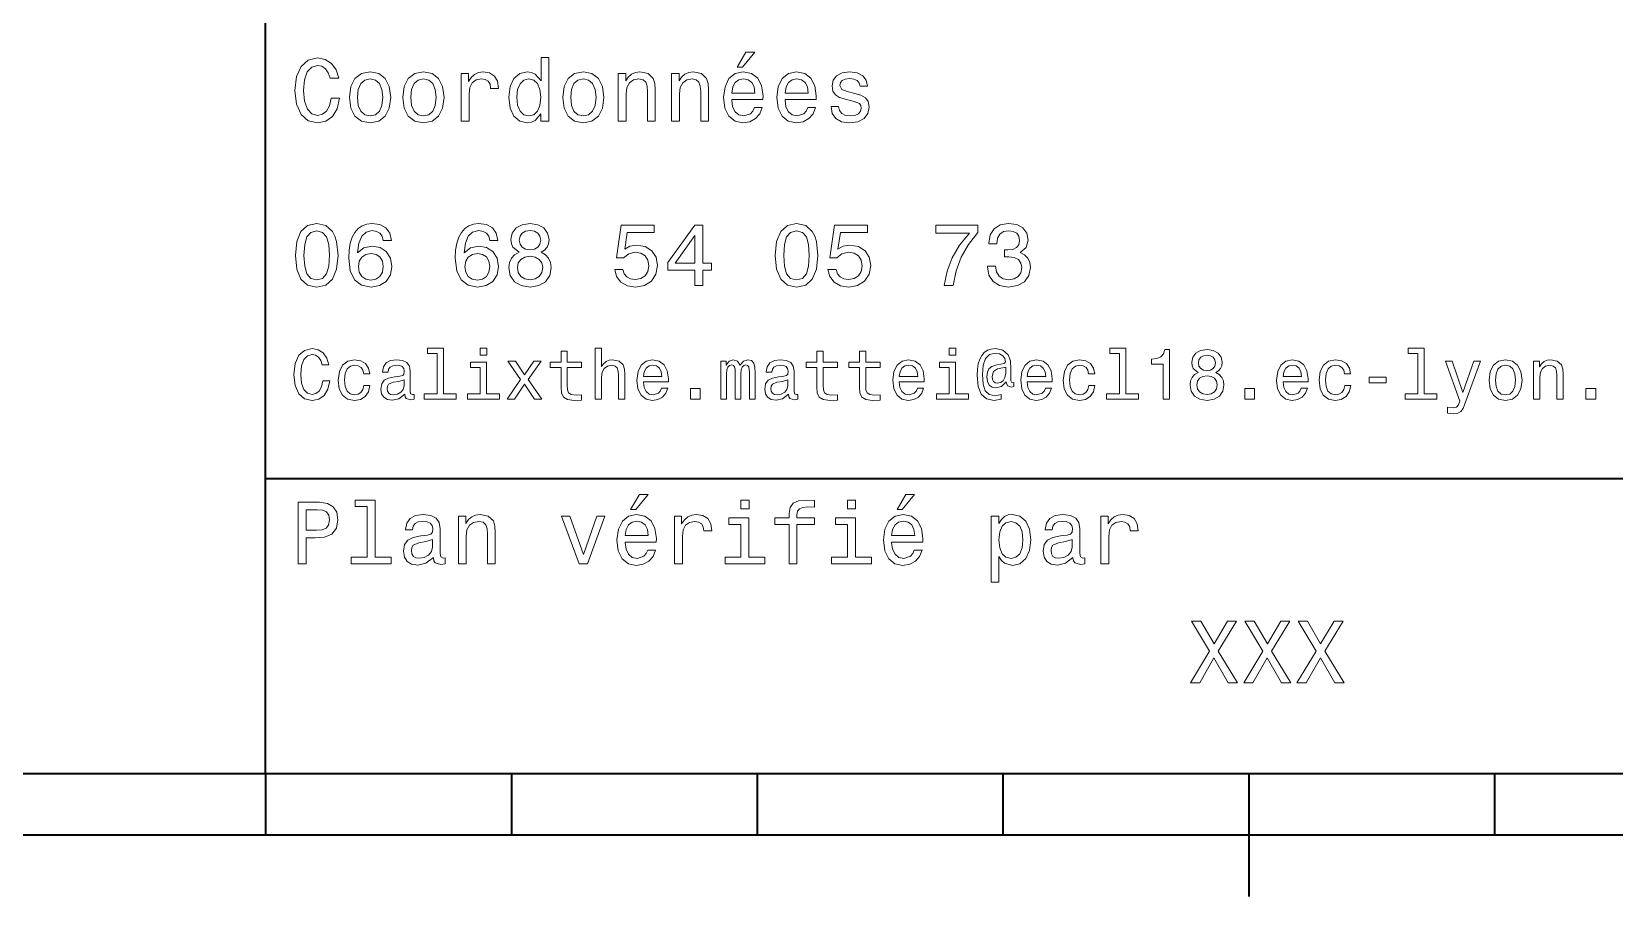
# Model space of a CAD drawing. Extents: x 0 to 420, y 0 to 297.
# Drawn here: x 210.5 to 274.9, y 5 to 40.2 of the extents above; entities that cross this region are included whole.
import ezdxf

# ---------------------------------------------------------------- set-up
doc = ezdxf.new("R2010")
doc.units = 0

msp = doc.modelspace()

# ---------------------------------------------------------------- linework, layer by layer
at = {"color": 7, "lineweight": 35}
for p, q in [((220, 10), (220, 70)), ((220, 22), (285, 22)), ((10, 10), (410, 10)), ((220, 10), (410, 10)), ((110, 7.5), (310, 7.5))]:
    msp.add_line(p, q, dxfattribs=at)
at = {"color": 7, "lineweight": 35, "ltscale": 0.0625}
for p, q in [((220, 10), (220, 7.5)), ((230, 10), (230, 7.5)), ((240, 10), (240, 7.5)), ((250, 10), (250, 7.5)), ((270, 10), (270, 7.5))]:
    msp.add_line(p, q, dxfattribs=at)
at = {"color": 7, "lineweight": 35, "ltscale": 0.125}
msp.add_line((260, 10), (260, 5), dxfattribs=at)
at = {"color": 7, "lineweight": 13}
for points in [[(239.184433, 38.728386), (239.396973, 38.728386), (239.89769, 39.340778), (239.544662, 39.340778)], [(222.667862, 37.460373), (222.595825, 37.15778), (222.476944, 36.941643), (222.311234, 36.808357), (222.116714, 36.765129), (221.882568, 36.829971), (221.698853, 37.024494), (221.57637, 37.341499), (221.536743, 37.780979), (221.57637, 38.216858), (221.695251, 38.537464), (221.878967, 38.731987), (222.116714, 38.80043), (222.289627, 38.764408), (222.437317, 38.663544), (222.552597, 38.501442), (222.631851, 38.278099), (222.97406, 38.278099), (222.865997, 38.620316), (222.67868, 38.879681), (222.422913, 39.041786), (222.116714, 39.099422), (221.734863, 39.009365), (221.443085, 38.757202), (221.255768, 38.342937), (221.190918, 37.780979), (221.255768, 37.219021), (221.443085, 36.804756), (221.734863, 36.548992), (222.116714, 36.462536), (222.451736, 36.530979), (222.721909, 36.721901), (222.912827, 37.035301), (223.013687, 37.460373)], [(231.201721, 36.829971), (231.201721, 36.530979), (231.518738, 36.530979), (231.518738, 39.117435), (231.205338, 39.117435), (231.205338, 38.170029), (230.963974, 38.443802), (230.816284, 38.508644), (230.646973, 38.533859), (230.340775, 38.461815), (230.103027, 38.260086), (229.94812, 37.935879), (229.894089, 37.5), (229.94812, 37.064121), (230.103027, 36.736309), (230.340775, 36.530979), (230.646973, 36.462536), (230.816284, 36.487751), (230.967575, 36.552593)], [(223.413544, 37.496399), (223.471176, 37.056915), (223.636887, 36.732708), (223.899857, 36.530979), (224.252884, 36.462536), (224.60231, 36.530979), (224.86528, 36.729107), (225.030975, 37.053314), (225.092224, 37.496399), (225.030975, 37.935879), (224.86528, 38.263687), (224.60231, 38.461815), (224.252884, 38.533859), (223.899857, 38.461815), (223.636887, 38.260086), (223.471176, 37.935879)], [(223.737747, 37.5), (223.770172, 37.824207), (223.871033, 38.058357), (224.033142, 38.20245), (224.252884, 38.25288), (224.469025, 38.20245), (224.631119, 38.061958), (224.731995, 37.824207), (224.768005, 37.5), (224.731995, 37.172188), (224.631119, 36.934437), (224.469025, 36.790344), (224.252884, 36.743515), (224.033142, 36.790344), (223.871033, 36.934437), (223.770172, 37.172188)], [(225.582138, 37.496399), (225.639771, 37.056915), (225.805481, 36.732708), (226.068451, 36.530979), (226.421463, 36.462536), (226.770889, 36.530979), (227.033859, 36.729107), (227.19957, 37.053314), (227.260803, 37.496399), (227.19957, 37.935879), (227.033859, 38.263687), (226.770889, 38.461815), (226.421463, 38.533859), (226.068451, 38.461815), (225.805481, 38.260086), (225.639771, 37.935879)], [(225.906342, 37.5), (225.938766, 37.824207), (226.039627, 38.058357), (226.201736, 38.20245), (226.421463, 38.25288), (226.637604, 38.20245), (226.799713, 38.061958), (226.900574, 37.824207), (226.9366, 37.5), (226.900574, 37.172188), (226.799713, 36.934437), (226.637604, 36.790344), (226.421463, 36.743515), (226.201736, 36.790344), (226.039627, 36.934437), (225.938766, 37.172188)], [(227.963257, 36.530979), (228.280258, 36.530979), (228.280258, 37.636887), (228.312683, 37.903458), (228.409943, 38.094379), (228.568451, 38.209652), (228.780975, 38.249279), (228.939484, 38.224064), (229.05835, 38.152016), (229.130402, 38.029537), (229.155624, 37.863831), (229.476227, 37.863831), (229.432999, 38.155621), (229.314117, 38.364552), (229.115997, 38.490635), (228.845825, 38.533859), (228.662109, 38.505043), (228.503601, 38.432995), (228.363113, 38.310516), (228.251434, 38.144814), (228.251434, 38.465416), (227.963257, 38.465416)], [(230.701004, 38.249279), (230.909943, 38.198845), (231.068451, 38.058357), (231.162109, 37.824207), (231.19812, 37.5), (231.162109, 37.172188), (231.068451, 36.938038), (230.909943, 36.793949), (230.701004, 36.747116), (230.502884, 36.793949), (230.351593, 36.938038), (230.250717, 37.175793), (230.218292, 37.5), (230.250717, 37.820606), (230.351593, 38.054756), (230.502884, 38.198845)], [(232.087891, 37.496399), (232.145538, 37.056915), (232.311234, 36.732708), (232.574203, 36.530979), (232.927231, 36.462536), (233.276657, 36.530979), (233.539627, 36.729107), (233.705338, 37.053314), (233.766571, 37.496399), (233.705338, 37.935879), (233.539627, 38.263687), (233.276657, 38.461815), (232.927231, 38.533859), (232.574203, 38.461815), (232.311234, 38.260086), (232.145538, 37.935879)], [(232.412109, 37.5), (232.444519, 37.824207), (232.545395, 38.058357), (232.707489, 38.20245), (232.927231, 38.25288), (233.143372, 38.20245), (233.305481, 38.061958), (233.406342, 37.824207), (233.442368, 37.5), (233.406342, 37.172188), (233.305481, 36.934437), (233.143372, 36.790344), (232.927231, 36.743515), (232.707489, 36.790344), (232.545395, 36.934437), (232.444519, 37.172188)], [(234.350143, 36.530979), (234.667145, 36.530979), (234.667145, 37.647694), (234.69957, 37.903458), (234.804031, 38.090778), (234.966141, 38.206051), (235.182281, 38.249279), (235.355194, 38.213257), (235.463257, 38.115993), (235.517288, 37.953888), (235.535309, 37.737751), (235.535309, 36.530979), (235.85231, 36.530979), (235.85231, 37.802593), (235.837891, 38.058357), (235.773056, 38.270893), (235.560516, 38.465416), (235.229111, 38.533859), (235.045395, 38.508644), (234.890488, 38.440201), (234.757202, 38.324928), (234.65274, 38.170029), (234.65274, 38.465416), (234.350143, 38.465416)], [(236.518738, 36.530979), (236.835739, 36.530979), (236.835739, 37.647694), (236.868149, 37.903458), (236.972626, 38.090778), (237.13472, 38.206051), (237.350861, 38.249279), (237.523773, 38.213257), (237.631836, 38.115993), (237.685883, 37.953888), (237.703888, 37.737751), (237.703888, 36.530979), (238.020889, 36.530979), (238.020889, 37.802593), (238.006485, 38.058357), (237.94165, 38.270893), (237.729111, 38.465416), (237.39769, 38.533859), (237.213974, 38.508644), (237.059082, 38.440201), (236.925797, 38.324928), (236.82132, 38.170029), (236.82132, 38.465416), (236.518738, 38.465416)], [(238.964691, 37.406338), (240.232712, 37.406338), (240.236313, 37.554035), (240.17868, 37.9683), (240.020172, 38.278099), (239.768005, 38.465416), (239.432999, 38.533859), (239.105194, 38.461815), (238.853027, 38.260086), (238.690918, 37.932278), (238.633286, 37.5), (238.687317, 37.056915), (238.849426, 36.732708), (239.097977, 36.530979), (239.422195, 36.462536), (239.703171, 36.509365), (239.933716, 36.631844), (240.103027, 36.826366), (240.200287, 37.085735), (239.886887, 37.085735), (239.822052, 36.941643), (239.728394, 36.833572), (239.461823, 36.747116), (239.256485, 36.786743), (239.101593, 36.912823), (239.000717, 37.118156), (238.964691, 37.395531)], [(238.964691, 37.672909), (239.004318, 37.921471), (239.101593, 38.105186), (239.249283, 38.216858), (239.443802, 38.256485), (239.63472, 38.216858), (239.782425, 38.105186), (239.872482, 37.921471), (239.904907, 37.672909)], [(241.133286, 37.406338), (242.401306, 37.406338), (242.404907, 37.554035), (242.34726, 37.9683), (242.188766, 38.278099), (241.9366, 38.465416), (241.601593, 38.533859), (241.273773, 38.461815), (241.021606, 38.260086), (240.859512, 37.932278), (240.80188, 37.5), (240.855911, 37.056915), (241.018005, 36.732708), (241.266571, 36.530979), (241.590775, 36.462536), (241.871765, 36.509365), (242.10231, 36.631844), (242.271606, 36.826366), (242.368881, 37.085735), (242.055481, 37.085735), (241.990631, 36.941643), (241.896973, 36.833572), (241.630402, 36.747116), (241.425079, 36.786743), (241.270172, 36.912823), (241.169312, 37.118156), (241.133286, 37.395531)], [(241.133286, 37.672909), (241.172913, 37.921471), (241.270172, 38.105186), (241.417862, 38.216858), (241.612396, 38.256485), (241.803314, 38.216858), (241.951004, 38.105186), (242.041061, 37.921471), (242.073486, 37.672909)], [(243.971909, 37.658501), (243.66571, 37.730545), (243.438766, 37.8134), (243.363113, 37.982708), (243.384735, 38.101585), (243.460373, 38.188038), (243.582855, 38.242073), (243.759369, 38.263687), (243.92868, 38.242073), (244.061966, 38.177231), (244.148422, 38.079971), (244.184448, 37.950287), (244.494232, 37.950287), (244.494232, 37.957493), (244.440201, 38.191643), (244.292511, 38.375359), (244.061966, 38.490635), (243.759369, 38.533859), (243.453171, 38.490635), (243.229828, 38.371758), (243.08934, 38.195244), (243.046112, 37.971901), (243.078537, 37.755764), (243.179398, 37.604465), (243.345108, 37.496399), (243.586456, 37.42075), (243.939484, 37.334293), (244.155624, 37.244236), (244.213257, 37.172188), (244.234879, 37.064121), (244.202454, 36.930836), (244.115997, 36.829971), (243.97551, 36.765129), (243.788193, 36.743515), (243.590057, 36.765129), (243.445969, 36.840778), (243.348709, 36.963257), (243.309082, 37.132565), (243.002884, 37.132565), (243.053314, 36.844379), (243.201004, 36.635445), (243.435165, 36.509365), (243.759369, 36.462536), (244.097992, 36.509365), (244.346542, 36.635445), (244.497833, 36.837173), (244.55188, 37.100143), (244.512253, 37.327087), (244.400574, 37.481987), (244.216858, 37.582851)], [(221.216141, 31.071325), (221.270172, 30.505762), (221.439484, 30.102304), (221.709656, 29.857347), (222.08429, 29.778097), (222.455338, 29.857347), (222.72551, 30.102304), (222.891205, 30.505762), (222.948853, 31.071325), (222.891205, 31.633286), (222.822769, 31.856628), (222.72551, 32.040344), (222.455338, 32.285301), (222.08429, 32.368156), (221.709656, 32.285301), (221.439484, 32.036743), (221.270172, 31.633286)], [(225.117432, 31.676512), (225.048996, 31.9683), (224.890488, 32.184437), (224.645538, 32.321323), (224.328537, 32.368156), (224.115997, 32.342937), (223.932281, 32.274494), (223.770172, 32.162823), (223.633286, 32.004322), (223.525223, 31.806194), (223.445969, 31.56484), (223.395538, 31.280258), (223.381119, 30.959654), (223.438766, 30.448126), (223.61528, 30.077089), (223.899857, 29.853746), (224.28891, 29.778097), (224.638336, 29.842939), (224.904892, 30.012247), (225.077805, 30.278818), (225.139053, 30.617435), (225.077805, 30.959654), (224.912109, 31.222622), (224.656342, 31.388329), (224.33934, 31.445965), (223.997116, 31.373919), (223.741348, 31.168587), (223.795395, 31.56484), (223.91066, 31.849422), (224.087173, 32.01873), (224.332138, 32.076366), (224.512253, 32.04755), (224.649139, 31.971901), (224.739197, 31.845821), (224.786026, 31.676512)], [(229.454605, 31.676512), (229.386169, 31.9683), (229.227661, 32.184437), (228.982712, 32.321323), (228.66571, 32.368156), (228.453171, 32.342937), (228.269455, 32.274494), (228.107346, 32.162823), (227.970459, 32.004322), (227.862396, 31.806194), (227.783142, 31.56484), (227.732712, 31.280258), (227.718292, 30.959654), (227.77594, 30.448126), (227.952454, 30.077089), (228.23703, 29.853746), (228.626083, 29.778097), (228.97551, 29.842939), (229.242081, 30.012247), (229.414978, 30.278818), (229.476227, 30.617435), (229.414978, 30.959654), (229.249283, 31.222622), (228.993515, 31.388329), (228.676514, 31.445965), (228.33429, 31.373919), (228.078537, 31.168587), (228.132568, 31.56484), (228.247833, 31.849422), (228.424347, 32.01873), (228.669312, 32.076366), (228.849426, 32.04755), (228.986313, 31.971901), (229.07637, 31.845821), (229.123199, 31.676512)], [(230.311966, 31.197405), (230.128235, 31.09654), (230.002167, 30.956051), (229.922913, 30.779539), (229.89769, 30.567001), (229.955338, 30.246397), (230.121033, 29.997837), (230.391205, 29.839336), (230.758652, 29.778097), (231.122482, 29.839336), (231.392654, 29.997837), (231.55835, 30.246397), (231.619598, 30.567001), (231.590775, 30.779539), (231.515137, 30.956051), (231.385452, 31.09654), (231.205338, 31.197405), (231.349426, 31.283861), (231.450287, 31.402737), (231.51152, 31.546829), (231.533142, 31.723343), (231.47551, 31.979107), (231.324203, 32.184437), (231.079254, 32.317722), (230.758652, 32.368156), (230.434433, 32.317722), (230.189484, 32.184437), (230.034576, 31.979107), (229.980545, 31.723343), (229.998566, 31.546829), (230.059799, 31.402737)], [(234.202454, 30.502161), (234.281708, 30.206772), (234.458206, 29.976225), (234.717575, 29.832132), (235.048996, 29.778097), (235.412827, 29.842939), (235.697403, 30.019451), (235.877518, 30.300432), (235.945969, 30.660662), (235.88472, 30.995676), (235.711823, 31.258644), (235.44165, 31.427954), (235.092224, 31.489193), (234.822052, 31.445965), (234.613113, 31.327089), (234.713974, 32.000721), (235.809082, 32.000721), (235.809082, 32.296108), (234.472626, 32.296108), (234.27449, 30.970461), (234.562683, 30.970461), (234.771606, 31.139769), (235.038177, 31.201008), (235.268738, 31.161383), (235.445251, 31.046108), (235.556915, 30.869596), (235.596542, 30.642651), (235.556915, 30.415705), (235.44165, 30.239193), (235.265137, 30.127522), (235.038177, 30.087896), (234.84726, 30.113111), (234.69957, 30.195965), (234.591492, 30.325647), (234.53746, 30.502161)], [(237.46254, 29.850143), (237.786743, 29.850143), (237.786743, 30.46974), (238.143372, 30.46974), (238.143372, 30.757925), (237.786743, 30.757925), (237.786743, 32.296108), (237.458939, 32.296108), (236.363831, 30.786743), (236.363831, 30.46974), (237.46254, 30.46974)], [(240.733429, 31.071325), (240.78746, 30.505762), (240.956772, 30.102304), (241.226944, 29.857347), (241.601593, 29.778097), (241.972626, 29.857347), (242.242798, 30.102304), (242.408508, 30.505762), (242.466141, 31.071325), (242.408508, 31.633286), (242.340057, 31.856628), (242.242798, 32.040344), (241.972626, 32.285301), (241.601593, 32.368156), (241.226944, 32.285301), (240.956772, 32.036743), (240.78746, 31.633286)], [(242.876801, 30.502161), (242.956055, 30.206772), (243.132568, 29.976225), (243.391937, 29.832132), (243.723343, 29.778097), (244.087173, 29.842939), (244.371765, 30.019451), (244.55188, 30.300432), (244.620316, 30.660662), (244.559082, 30.995676), (244.386169, 31.258644), (244.115997, 31.427954), (243.766571, 31.489193), (243.496399, 31.445965), (243.28746, 31.327089), (243.388336, 32.000721), (244.483429, 32.000721), (244.483429, 32.296108), (243.146973, 32.296108), (242.948853, 30.970461), (243.23703, 30.970461), (243.445969, 31.139769), (243.71254, 31.201008), (243.943085, 31.161383), (244.119598, 31.046108), (244.231262, 30.869596), (244.270889, 30.642651), (244.231262, 30.415705), (244.115997, 30.239193), (243.939484, 30.127522), (243.71254, 30.087896), (243.521622, 30.113111), (243.373917, 30.195965), (243.265854, 30.325647), (243.211823, 30.502161)], [(247.606628, 29.850143), (247.970459, 29.850143), (248.08934, 30.444523), (248.298279, 30.999279), (248.593658, 31.514408), (248.979111, 31.997118), (248.979111, 32.296108), (247.264404, 32.296108), (247.264404, 31.9683), (248.633286, 31.9683), (248.23703, 31.481987), (247.938049, 30.974062), (247.729111, 30.433718)], [(249.368164, 30.635447), (249.368164, 30.610229), (249.425797, 30.264408), (249.595108, 30.005043), (249.861679, 29.839336), (250.214706, 29.778097), (250.58934, 29.839336), (250.870316, 29.997837), (251.05043, 30.25), (251.11528, 30.574207), (251.086456, 30.786743), (251.007202, 30.959654), (250.877533, 31.092939), (250.70462, 31.190201), (250.938766, 31.384726), (251.021622, 31.694523), (250.96759, 31.975504), (250.812683, 32.188038), (250.560516, 32.321323), (250.214706, 32.368156), (249.890488, 32.310516), (249.641937, 32.152016), (249.479828, 31.899855), (249.425797, 31.56484), (249.425797, 31.539625), (249.746399, 31.539625), (249.775223, 31.770172), (249.868881, 31.935879), (250.020172, 32.036743), (250.232712, 32.072765), (250.420029, 32.043949), (250.556915, 31.9683), (250.639771, 31.845821), (250.672195, 31.680115), (250.639771, 31.503601), (250.553314, 31.384726), (250.402023, 31.312679), (250.196686, 31.291065), (250.056198, 31.294668), (250.056198, 31.010086), (250.232712, 31.01729), (250.459656, 30.984869), (250.628967, 30.898415), (250.729828, 30.757925), (250.765854, 30.574207), (250.726227, 30.365273), (250.621765, 30.210375), (250.456055, 30.113111), (250.236313, 30.08069), (250.009369, 30.116714), (249.843658, 30.224783), (249.739197, 30.397694), (249.69957, 30.635447)], [(221.561966, 31.071325), (221.590775, 31.507204), (221.680832, 31.820604), (221.842941, 32.004322), (222.08429, 32.069164), (222.322052, 32.004322), (222.484146, 31.820604), (222.574203, 31.507204), (222.603027, 31.071325), (222.574203, 30.631844), (222.484146, 30.318443), (222.322052, 30.134726), (222.08429, 30.073486), (221.842941, 30.134726), (221.680832, 30.318443), (221.590775, 30.631844)], [(230.322769, 31.694523), (230.351593, 31.853025), (230.438034, 31.975504), (230.574921, 32.051151), (230.758652, 32.079971), (230.938766, 32.051151), (231.075653, 31.975504), (231.162109, 31.853025), (231.194519, 31.694523), (231.162109, 31.532419), (231.075653, 31.40634), (230.938766, 31.323486), (230.758652, 31.298271), (230.574921, 31.327089), (230.438034, 31.40634), (230.351593, 31.532419)], [(236.666428, 30.757925), (237.46254, 31.878241), (237.46254, 30.757925)], [(241.079254, 31.071325), (241.108063, 31.507204), (241.19812, 31.820604), (241.360229, 32.004322), (241.601593, 32.069164), (241.83934, 32.004322), (242.001434, 31.820604), (242.091492, 31.507204), (242.120316, 31.071325), (242.091492, 30.631844), (242.001434, 30.318443), (241.83934, 30.134726), (241.601593, 30.073486), (241.360229, 30.134726), (241.19812, 30.318443), (241.108063, 30.631844)], [(224.789627, 30.613832), (224.75, 30.386887), (224.649139, 30.213976), (224.48703, 30.098703), (224.285309, 30.062679), (224.072769, 30.098703), (223.91066, 30.210375), (223.806198, 30.383286), (223.773773, 30.610229), (223.809799, 30.833572), (223.91066, 31.002882), (224.07637, 31.11095), (224.299713, 31.150576), (224.494232, 31.11095), (224.649139, 31.006483), (224.75, 30.837175)], [(229.126801, 30.613832), (229.087173, 30.386887), (228.986313, 30.213976), (228.824203, 30.098703), (228.622482, 30.062679), (228.409943, 30.098703), (228.247833, 30.210375), (228.143372, 30.383286), (228.110947, 30.610229), (228.146973, 30.833572), (228.247833, 31.002882), (228.413544, 31.11095), (228.636887, 31.150576), (228.831406, 31.11095), (228.986313, 31.006483), (229.087173, 30.837175)], [(230.243515, 30.574207), (230.27594, 30.765129), (230.380402, 30.909222), (230.542511, 31.002882), (230.758652, 31.035301), (230.971176, 31.002882), (231.133286, 30.909222), (231.237747, 30.765129), (231.273773, 30.574207), (231.237747, 30.368876), (231.133286, 30.213976), (230.971176, 30.113111), (230.758652, 30.08069), (230.542511, 30.113111), (230.380402, 30.213976), (230.27594, 30.368876)], [(222.33429, 25.9683), (222.276657, 25.726225), (222.181549, 25.553314), (222.048996, 25.446688), (221.893372, 25.412106), (221.706055, 25.463978), (221.559082, 25.619598), (221.46109, 25.873199), (221.429398, 26.224785), (221.46109, 26.573488), (221.556198, 26.829971), (221.703171, 26.985592), (221.893372, 27.040346), (222.031708, 27.011528), (222.149857, 26.930836), (222.242081, 26.801153), (222.305481, 26.622478), (222.579254, 26.622478), (222.492798, 26.896255), (222.342941, 27.103748), (222.138336, 27.233431), (221.893372, 27.279539), (221.587891, 27.207493), (221.354462, 27.005764), (221.204605, 26.674353), (221.15274, 26.224785), (221.204605, 25.775217), (221.354462, 25.443806), (221.587891, 25.239195), (221.893372, 25.170031), (222.161377, 25.224785), (222.377518, 25.377523), (222.530258, 25.628242), (222.610947, 25.9683)], [(226.979828, 27.080692), (226.979828, 25.438042), (226.458206, 25.438042), (226.458206, 25.224785), (227.752167, 25.224785), (227.752167, 25.438042), (227.233429, 25.438042), (227.233429, 27.293949), (226.582138, 27.293949), (226.582138, 27.080692)], [(228.994232, 27.293949), (228.726227, 27.293949), (228.726227, 27.005764), (228.994232, 27.005764)], [(232.020172, 26.504324), (232.020172, 25.729107), (232.03746, 25.478388), (232.118149, 25.305477), (232.279541, 25.204613), (232.553314, 25.170031), (232.853027, 25.184439), (232.853027, 25.40346), (232.634003, 25.386168), (232.43515, 25.409224), (232.328537, 25.48127), (232.282425, 25.602306), (232.273773, 25.772335), (232.273773, 26.504324), (232.853027, 26.504324), (232.853027, 26.720463), (232.273773, 26.720463), (232.273773, 27.172913), (232.020172, 27.172913), (232.020172, 26.720463), (231.582138, 26.720463), (231.582138, 26.504324)], [(233.414978, 25.224785), (233.668594, 25.224785), (233.668594, 26.118156), (233.694519, 26.322767), (233.778091, 26.472624), (233.907776, 26.564842), (234.080688, 26.599424), (234.219025, 26.570606), (234.305481, 26.492796), (234.348709, 26.363113), (234.363113, 26.190203), (234.363113, 25.224785), (234.616714, 25.224785), (234.616714, 26.242077), (234.605194, 26.446688), (234.553314, 26.616716), (234.383286, 26.772335), (234.118149, 26.827091), (233.97406, 26.806917), (233.850143, 26.752163), (233.746399, 26.665707), (233.668594, 26.547552), (233.668594, 27.293949), (233.414978, 27.293949)], [(242.429398, 26.504324), (242.429398, 25.729107), (242.446686, 25.478388), (242.527374, 25.305477), (242.688766, 25.204613), (242.96254, 25.170031), (243.262253, 25.184439), (243.262253, 25.40346), (243.043228, 25.386168), (242.844376, 25.409224), (242.737747, 25.48127), (242.69165, 25.602306), (242.682999, 25.772335), (242.682999, 26.504324), (243.262253, 26.504324), (243.262253, 26.720463), (242.682999, 26.720463), (242.682999, 27.172913), (242.429398, 27.172913), (242.429398, 26.720463), (241.991348, 26.720463), (241.991348, 26.504324)], [(244.164261, 26.504324), (244.164261, 25.729107), (244.181549, 25.478388), (244.262253, 25.305477), (244.42363, 25.204613), (244.697403, 25.170031), (244.997116, 25.184439), (244.997116, 25.40346), (244.778091, 25.386168), (244.579254, 25.409224), (244.472626, 25.48127), (244.426514, 25.602306), (244.417862, 25.772335), (244.417862, 26.504324), (244.997116, 26.504324), (244.997116, 26.720463), (244.417862, 26.720463), (244.417862, 27.172913), (244.164261, 27.172913), (244.164261, 26.720463), (243.726227, 26.720463), (243.726227, 26.504324)], [(248.077805, 27.293949), (247.809799, 27.293949), (247.809799, 27.005764), (248.077805, 27.005764)], [(250.443802, 25.734871), (250.443802, 25.902018), (250.39769, 25.893373), (250.342941, 25.913546), (250.325653, 25.974064), (250.325653, 26.446688), (250.302597, 26.780981), (250.210373, 27.02882), (249.994232, 27.213257), (249.69165, 27.279539), (249.515854, 27.262249), (249.365997, 27.210375), (249.236313, 27.12392), (249.132568, 27.002882), (249.05188, 26.850145), (248.994232, 26.662825), (248.959656, 26.438042), (248.94812, 26.184439), (248.98848, 25.737753), (249.118164, 25.42075), (249.33429, 25.230549), (249.642654, 25.170031), (249.925079, 25.216139), (249.925079, 25.406342), (249.677231, 25.360231), (249.438049, 25.409224), (249.279541, 25.567724), (249.193085, 25.835735), (249.167145, 26.224785), (249.195969, 26.605188), (249.293945, 26.876081), (249.452454, 27.040346), (249.682999, 27.095102), (249.858795, 27.063402), (249.98848, 26.988474), (250.069168, 26.876081), (250.097992, 26.746399), (250.066284, 26.682999), (249.979828, 26.654179), (249.697403, 26.610952), (249.541794, 26.547552), (249.429398, 26.449568), (249.363113, 26.314121), (249.342941, 26.135448), (249.368881, 25.942364), (249.440918, 25.798271), (249.559082, 25.708935), (249.714691, 25.680117), (249.942368, 25.740635), (250.135452, 25.930836), (250.135452, 25.913546), (250.181564, 25.760807), (250.340057, 25.714699)], [(254.737762, 27.080692), (254.737762, 25.438042), (254.216141, 25.438042), (254.216141, 25.224785), (255.510086, 25.224785), (255.510086, 25.438042), (254.991364, 25.438042), (254.991364, 27.293949), (254.340057, 27.293949), (254.340057, 27.080692)], [(256.51297, 25.224785), (256.775208, 25.224785), (256.775208, 27.239193), (256.579254, 27.239193), (256.527374, 27.063402), (256.423645, 26.945246), (256.265137, 26.876081), (256.046112, 26.853027), (256.046112, 26.648417), (256.51297, 26.648417)], [(257.942383, 26.302595), (257.79541, 26.221903), (257.694519, 26.10951), (257.631134, 25.9683), (257.610962, 25.798271), (257.657074, 25.541788), (257.789642, 25.342941), (258.005768, 25.216139), (258.299713, 25.167149), (258.59079, 25.216139), (258.806915, 25.342941), (258.939484, 25.541788), (258.988464, 25.798271), (258.965424, 25.9683), (258.904907, 26.10951), (258.801147, 26.221903), (258.657074, 26.302595), (258.772339, 26.371759), (258.853027, 26.46686), (258.902039, 26.582134), (258.919312, 26.723343), (258.873199, 26.927956), (258.752167, 27.09222), (258.556213, 27.198849), (258.299713, 27.239193), (258.040344, 27.198849), (257.844391, 27.09222), (257.720459, 26.927956), (257.677246, 26.723343), (257.69165, 26.582134), (257.740631, 26.46686)], [(266.881836, 27.080692), (266.881836, 25.438042), (266.360229, 25.438042), (266.360229, 25.224785), (267.654175, 25.224785), (267.654175, 25.438042), (267.135468, 25.438042), (267.135468, 27.293949), (266.484161, 27.293949), (266.484161, 27.080692)], [(223.991348, 26.259367), (224.242081, 26.259367), (224.190201, 26.489914), (224.066284, 26.671471), (223.873199, 26.783863), (223.622482, 26.827091), (223.345825, 26.769453), (223.135452, 26.60807), (223.002884, 26.345821), (222.956772, 25.994238), (223, 25.645535), (223.129684, 25.386168), (223.33429, 25.224785), (223.613831, 25.170031), (223.861664, 25.213257), (224.054749, 25.334295), (224.187317, 25.524496), (224.244949, 25.778099), (224.002884, 25.778099), (223.959656, 25.616716), (223.878967, 25.495678), (223.763687, 25.42075), (223.622482, 25.397696), (223.446686, 25.43516), (223.319885, 25.550434), (223.242081, 25.737753), (223.216141, 26.002882), (223.242081, 26.262249), (223.322769, 26.449568), (223.452454, 26.564842), (223.622482, 26.605188), (223.772339, 26.579252), (223.88472, 26.51297), (223.959656, 26.40346)], [(225.659943, 25.426514), (225.659943, 25.417868), (225.674347, 25.319885), (225.717575, 25.250721), (225.899139, 25.195967), (226.040344, 25.219021), (226.040344, 25.414986), (225.979828, 25.406342), (225.899139, 25.443806), (225.88472, 25.559078), (225.88472, 26.360231), (225.850143, 26.564842), (225.749283, 26.708935), (225.573486, 26.795389), (225.325653, 26.827091), (225.083572, 26.792507), (224.904892, 26.694525), (224.792511, 26.541788), (224.755051, 26.340059), (224.755051, 26.322767), (224.982712, 26.322767), (225.002884, 26.443806), (225.066284, 26.53026), (225.170029, 26.582134), (225.317001, 26.602306), (225.458206, 26.587896), (225.559082, 26.54467), (225.619598, 26.469742), (225.639771, 26.365995), (225.628235, 26.244957), (225.582138, 26.184439), (225.466858, 26.155621), (225.250717, 26.132566), (225.002884, 26.080692), (224.827087, 25.988474), (224.723343, 25.844381), (224.691635, 25.631124), (224.720459, 25.440924), (224.809799, 25.299713), (224.953888, 25.210375), (225.15274, 25.178675), (225.420746, 25.239195)], [(228.985596, 25.438042), (228.985596, 26.720463), (228.33429, 26.720463), (228.33429, 26.504324), (228.731995, 26.504324), (228.731995, 25.438042), (228.213257, 25.438042), (228.213257, 25.224785), (229.510086, 25.224785), (229.510086, 25.438042)], [(230.129684, 25.224785), (230.527374, 25.827091), (230.9366, 25.224785), (231.242081, 25.224785), (230.688766, 26.023056), (231.210373, 26.772335), (230.916428, 26.772335), (230.53891, 26.210375), (230.161377, 26.772335), (229.861664, 26.772335), (230.374634, 26.020174), (229.832855, 25.224785)], [(235.37175, 25.925074), (236.386169, 25.925074), (236.389053, 26.043228), (236.342941, 26.374641), (236.216141, 26.622478), (236.014404, 26.772335), (235.746399, 26.827091), (235.484146, 26.769453), (235.282425, 26.60807), (235.15274, 26.345821), (235.106628, 26), (235.149857, 25.645535), (235.279541, 25.386168), (235.478378, 25.224785), (235.737747, 25.170031), (235.96254, 25.207495), (236.146973, 25.305477), (236.282425, 25.461096), (236.360229, 25.668589), (236.109512, 25.668589), (236.057632, 25.553314), (235.982712, 25.46686), (235.769455, 25.397696), (235.605194, 25.429396), (235.481262, 25.53026), (235.400574, 25.694525), (235.37175, 25.916428)], [(235.37175, 26.138329), (235.403458, 26.337177), (235.481262, 26.48415), (235.599426, 26.573488), (235.755035, 26.605188), (235.907776, 26.573488), (236.02594, 26.48415), (236.097977, 26.337177), (236.123917, 26.138329)], [(238.518738, 25.224785), (238.752167, 25.224785), (238.752167, 26.259367), (238.766571, 26.414986), (238.809799, 26.527378), (238.876083, 26.59366), (238.96254, 26.619598), (239.031693, 26.596542), (239.077805, 26.538906), (239.100861, 26.440924), (239.109512, 26.311241), (239.109512, 25.224785), (239.328522, 25.224785), (239.328522, 26.259367), (239.342941, 26.412106), (239.386169, 26.524496), (239.455322, 26.59366), (239.541779, 26.619598), (239.610947, 26.596542), (239.657059, 26.538906), (239.685883, 26.311241), (239.685883, 25.224785), (239.919312, 25.224785), (239.919312, 26.293949), (239.904892, 26.515852), (239.858795, 26.685881), (239.766571, 26.789627), (239.616714, 26.827091), (239.440918, 26.769453), (239.305481, 26.602306), (239.198853, 26.766571), (239.020172, 26.827091), (238.855911, 26.769453), (238.743515, 26.60807), (238.743515, 26.772335), (238.518738, 26.772335)], [(241.273773, 25.426514), (241.273773, 25.417868), (241.288177, 25.319885), (241.331406, 25.250721), (241.51297, 25.195967), (241.654175, 25.219021), (241.654175, 25.414986), (241.593658, 25.406342), (241.51297, 25.443806), (241.498566, 25.559078), (241.498566, 26.360231), (241.463974, 26.564842), (241.363113, 26.708935), (241.187317, 26.795389), (240.939484, 26.827091), (240.697403, 26.792507), (240.518738, 26.694525), (240.406342, 26.541788), (240.368881, 26.340059), (240.368881, 26.322767), (240.596542, 26.322767), (240.616714, 26.443806), (240.680115, 26.53026), (240.783859, 26.582134), (240.930832, 26.602306), (241.072052, 26.587896), (241.172913, 26.54467), (241.233429, 26.469742), (241.253601, 26.365995), (241.242065, 26.244957), (241.195969, 26.184439), (241.080688, 26.155621), (240.864548, 26.132566), (240.616714, 26.080692), (240.440918, 25.988474), (240.337173, 25.844381), (240.305481, 25.631124), (240.33429, 25.440924), (240.42363, 25.299713), (240.567719, 25.210375), (240.766571, 25.178675), (241.034576, 25.239195)], [(245.780975, 25.925074), (246.795395, 25.925074), (246.798279, 26.043228), (246.752167, 26.374641), (246.625366, 26.622478), (246.42363, 26.772335), (246.155624, 26.827091), (245.893372, 26.769453), (245.69165, 26.60807), (245.561966, 26.345821), (245.515854, 26), (245.559082, 25.645535), (245.688766, 25.386168), (245.887604, 25.224785), (246.146973, 25.170031), (246.371765, 25.207495), (246.556198, 25.305477), (246.69165, 25.461096), (246.769455, 25.668589), (246.518738, 25.668589), (246.466858, 25.553314), (246.391937, 25.46686), (246.17868, 25.397696), (246.014404, 25.429396), (245.890488, 25.53026), (245.809799, 25.694525), (245.780975, 25.916428)], [(245.780975, 26.138329), (245.812683, 26.337177), (245.890488, 26.48415), (246.008652, 26.573488), (246.164261, 26.605188), (246.317001, 26.573488), (246.435165, 26.48415), (246.507202, 26.337177), (246.533142, 26.138329)], [(248.069168, 25.438042), (248.069168, 26.720463), (247.417877, 26.720463), (247.417877, 26.504324), (247.815567, 26.504324), (247.815567, 25.438042), (247.296829, 25.438042), (247.296829, 25.224785), (248.593658, 25.224785), (248.593658, 25.438042)], [(250.109512, 26.279539), (250.080688, 26.100866), (250.008652, 25.974064), (249.899139, 25.896255), (249.769455, 25.873199), (249.680115, 25.887609), (249.616714, 25.939482), (249.57637, 26.025938), (249.56485, 26.146975), (249.613831, 26.345821), (249.780975, 26.449568), (250.109512, 26.53026)], [(250.985596, 25.925074), (252, 25.925074), (252.002884, 26.043228), (251.956772, 26.374641), (251.829971, 26.622478), (251.62825, 26.772335), (251.360229, 26.827091), (251.097992, 26.769453), (250.896255, 26.60807), (250.766571, 26.345821), (250.720459, 26), (250.763687, 25.645535), (250.893372, 25.386168), (251.092224, 25.224785), (251.351593, 25.170031), (251.57637, 25.207495), (251.760803, 25.305477), (251.896255, 25.461096), (251.97406, 25.668589), (251.723343, 25.668589), (251.671478, 25.553314), (251.596542, 25.46686), (251.383286, 25.397696), (251.219025, 25.429396), (251.095108, 25.53026), (251.014404, 25.694525), (250.985596, 25.916428)], [(250.985596, 26.138329), (251.017288, 26.337177), (251.095108, 26.48415), (251.213257, 26.573488), (251.368881, 26.605188), (251.521622, 26.573488), (251.639771, 26.48415), (251.711823, 26.337177), (251.737762, 26.138329)], [(253.484161, 26.259367), (253.734879, 26.259367), (253.682999, 26.489914), (253.559082, 26.671471), (253.365997, 26.783863), (253.11528, 26.827091), (252.838623, 26.769453), (252.62825, 26.60807), (252.495682, 26.345821), (252.44957, 25.994238), (252.492798, 25.645535), (252.622482, 25.386168), (252.827087, 25.224785), (253.106628, 25.170031), (253.354462, 25.213257), (253.547546, 25.334295), (253.680115, 25.524496), (253.737762, 25.778099), (253.495682, 25.778099), (253.452454, 25.616716), (253.371765, 25.495678), (253.256485, 25.42075), (253.11528, 25.397696), (252.939484, 25.43516), (252.812683, 25.550434), (252.734879, 25.737753), (252.708939, 26.002882), (252.734879, 26.262249), (252.815567, 26.449568), (252.945251, 26.564842), (253.11528, 26.605188), (253.265137, 26.579252), (253.377533, 26.51297), (253.452454, 26.40346)], [(257.951019, 26.700289), (257.97406, 26.827091), (258.043243, 26.925074), (258.15274, 26.985592), (258.299713, 27.008646), (258.443817, 26.985592), (258.553314, 26.925074), (258.622498, 26.827091), (258.648407, 26.700289), (258.622498, 26.570606), (258.553314, 26.469742), (258.443817, 26.40346), (258.299713, 26.383286), (258.15274, 26.406342), (258.043243, 26.469742), (257.97406, 26.570606)], [(261.394806, 25.925074), (262.409241, 25.925074), (262.412109, 26.043228), (262.365997, 26.374641), (262.239197, 26.622478), (262.037476, 26.772335), (261.76947, 26.827091), (261.507202, 26.769453), (261.305481, 26.60807), (261.175812, 26.345821), (261.1297, 26), (261.172913, 25.645535), (261.302612, 25.386168), (261.501434, 25.224785), (261.760803, 25.170031), (261.985596, 25.207495), (262.170044, 25.305477), (262.305481, 25.461096), (262.383301, 25.668589), (262.132568, 25.668589), (262.080688, 25.553314), (262.005768, 25.46686), (261.792511, 25.397696), (261.628235, 25.429396), (261.504333, 25.53026), (261.423645, 25.694525), (261.394806, 25.916428)], [(261.394806, 26.138329), (261.426514, 26.337177), (261.504333, 26.48415), (261.622498, 26.573488), (261.778107, 26.605188), (261.930847, 26.573488), (262.049011, 26.48415), (262.121033, 26.337177), (262.146973, 26.138329)], [(263.893372, 26.259367), (264.144104, 26.259367), (264.092224, 26.489914), (263.968323, 26.671471), (263.775208, 26.783863), (263.524506, 26.827091), (263.247833, 26.769453), (263.037476, 26.60807), (262.904907, 26.345821), (262.858795, 25.994238), (262.902039, 25.645535), (263.031708, 25.386168), (263.236328, 25.224785), (263.515869, 25.170031), (263.763702, 25.213257), (263.956787, 25.334295), (264.089355, 25.524496), (264.146973, 25.778099), (263.904907, 25.778099), (263.861694, 25.616716), (263.780975, 25.495678), (263.66571, 25.42075), (263.524506, 25.397696), (263.348694, 25.43516), (263.221924, 25.550434), (263.144104, 25.737753), (263.118164, 26.002882), (263.144104, 26.262249), (263.224792, 26.449568), (263.354462, 26.564842), (263.524506, 26.605188), (263.674347, 26.579252), (263.786743, 26.51297), (263.861694, 26.40346)], [(269.15274, 26.772335), (268.708954, 25.49856), (268.273773, 26.772335), (267.997131, 26.772335), (268.585022, 25.13833), (268.533142, 24.994238), (268.452454, 24.896255), (268.317017, 24.864553), (268.083588, 24.893373), (268.083588, 24.648417), (268.328552, 24.62536), (268.504333, 24.648417), (268.628235, 24.720463), (268.71759, 24.844381), (268.79541, 25.025938), (269.423645, 26.772335)], [(269.772339, 25.99712), (269.818451, 25.645535), (269.951019, 25.386168), (270.161377, 25.224785), (270.443817, 25.170031), (270.723358, 25.224785), (270.933716, 25.383286), (271.066284, 25.642653), (271.115295, 25.99712), (271.066284, 26.348703), (270.933716, 26.610952), (270.723358, 26.769453), (270.443817, 26.827091), (270.161377, 26.769453), (269.951019, 26.60807), (269.818451, 26.348703)], [(270.031708, 26), (270.057648, 26.259367), (270.138336, 26.446688), (270.268005, 26.56196), (270.443817, 26.602306), (270.61673, 26.56196), (270.746399, 26.449568), (270.827087, 26.259367), (270.855927, 26), (270.827087, 25.737753), (270.746399, 25.547552), (270.61673, 25.432278), (270.443817, 25.394814), (270.268005, 25.432278), (270.138336, 25.547552), (270.057648, 25.737753)], [(271.582153, 25.224785), (271.835754, 25.224785), (271.835754, 26.118156), (271.861694, 26.322767), (271.945251, 26.472624), (272.074951, 26.564842), (272.247864, 26.599424), (272.386169, 26.570606), (272.472626, 26.492796), (272.515869, 26.363113), (272.530273, 26.190203), (272.530273, 25.224785), (272.783875, 25.224785), (272.783875, 26.242077), (272.772339, 26.446688), (272.720459, 26.616716), (272.550446, 26.772335), (272.285309, 26.827091), (272.138336, 26.806917), (272.014404, 26.752163), (271.907776, 26.659943), (271.824219, 26.536024), (271.824219, 26.772335), (271.582153, 26.772335)], [(225.631119, 25.766571), (225.596542, 25.616716), (225.504318, 25.501442), (225.365997, 25.426514), (225.195969, 25.400578), (225.086456, 25.414986), (225.008652, 25.461096), (224.959656, 25.541788), (224.945251, 25.654181), (224.956772, 25.755045), (225.002884, 25.827091), (225.187317, 25.907782), (225.420746, 25.942364), (225.631119, 26.011528)], [(241.244949, 25.766571), (241.210373, 25.616716), (241.118149, 25.501442), (240.979828, 25.426514), (240.809799, 25.400578), (240.700287, 25.414986), (240.622482, 25.461096), (240.573486, 25.541788), (240.559082, 25.654181), (240.570602, 25.755045), (240.616714, 25.827091), (240.801147, 25.907782), (241.034576, 25.942364), (241.244949, 26.011528)], [(257.887604, 25.804035), (257.913544, 25.956774), (257.997131, 26.072046), (258.126801, 26.146975), (258.299713, 26.172913), (258.469757, 26.146975), (258.599426, 26.072046), (258.683014, 25.956774), (258.711823, 25.804035), (258.683014, 25.639771), (258.599426, 25.515852), (258.469757, 25.43516), (258.299713, 25.409224), (258.126801, 25.43516), (257.997131, 25.515852), (257.913544, 25.639771)], [(264.890503, 25.884727), (265.587891, 25.884727), (265.587891, 26.112392), (264.890503, 26.112392)], [(237.282425, 25.224785), (237.680115, 25.224785), (237.680115, 25.654181), (237.282425, 25.654181)], [(259.835754, 25.224785), (260.233429, 25.224785), (260.233429, 25.654181), (259.835754, 25.654181)], [(273.714722, 25.224785), (274.112396, 25.224785), (274.112396, 25.654181), (273.714722, 25.654181)], [(234.84726, 20.728386), (235.059799, 20.728386), (235.560516, 21.340778), (235.207489, 21.340778)], [(245.690201, 20.728386), (245.90274, 20.728386), (246.403458, 21.340778), (246.05043, 21.340778)], [(221.324203, 18.530979), (221.655624, 18.530979), (221.655624, 19.586454), (222.023056, 19.586454), (222.394089, 19.604465), (222.689484, 19.730547), (222.880402, 19.975504), (222.945251, 20.310518), (222.894806, 20.620316), (222.750717, 20.847261), (222.51297, 20.98415), (222.188766, 21.030979), (221.324203, 21.030979)], [(222.098709, 20.724783), (222.314835, 20.703169), (222.473343, 20.634726), (222.567001, 20.508644), (222.599426, 20.310518), (222.5634, 20.101583), (222.466141, 19.975504), (222.30043, 19.910662), (222.073486, 19.892651), (221.655624, 19.892651), (221.655624, 20.724783)], [(224.137604, 20.850864), (224.137604, 18.79755), (223.485596, 18.79755), (223.485596, 18.530979), (225.103027, 18.530979), (225.103027, 18.79755), (224.454605, 18.79755), (224.454605, 21.117435), (223.640488, 21.117435), (223.640488, 20.850864)], [(239.667145, 21.117435), (239.332138, 21.117435), (239.332138, 20.757204), (239.667145, 20.757204)], [(241.295395, 20.130404), (241.295395, 18.530979), (241.612396, 18.530979), (241.612396, 20.130404), (242.332855, 20.130404), (242.332855, 20.400576), (241.612396, 20.400576), (241.612396, 20.519451), (241.637604, 20.663544), (241.720459, 20.760807), (241.860947, 20.818443), (242.062683, 20.840057), (242.332855, 20.825647), (242.332855, 21.099422), (241.990631, 21.117435), (241.680832, 21.085014), (241.464691, 20.987751), (241.335022, 20.818443), (241.295395, 20.577089), (241.295395, 20.400576), (240.715424, 20.400576), (240.715424, 20.130404)], [(244.004318, 21.117435), (243.669312, 21.117435), (243.669312, 20.757204), (244.004318, 20.757204)], [(226.824921, 18.78314), (226.824921, 18.772333), (226.842941, 18.649855), (226.896973, 18.5634), (227.123917, 18.494957), (227.30043, 18.523775), (227.30043, 18.768732), (227.224777, 18.757925), (227.123917, 18.804754), (227.105911, 18.948847), (227.105911, 19.950287), (227.062683, 20.206051), (226.9366, 20.386166), (226.716858, 20.494236), (226.407059, 20.533861), (226.104462, 20.490633), (225.881119, 20.368155), (225.740631, 20.177233), (225.693802, 19.925072), (225.693802, 19.903458), (225.978394, 19.903458), (226.003601, 20.054754), (226.082855, 20.162823), (226.21254, 20.227665), (226.396255, 20.252882), (226.572769, 20.234869), (226.698853, 20.180836), (226.77449, 20.087175), (226.799713, 19.957493), (226.785309, 19.806194), (226.727661, 19.730547), (226.583572, 19.694523), (226.3134, 19.665705), (226.003601, 19.600864), (225.783859, 19.48559), (225.654175, 19.305475), (225.614548, 19.038904), (225.650574, 18.801151), (225.762253, 18.62464), (225.942368, 18.512968), (226.190918, 18.473343), (226.52594, 18.54899)], [(227.844376, 18.530979), (228.161377, 18.530979), (228.161377, 19.647694), (228.193802, 19.903458), (228.298279, 20.090778), (228.460373, 20.206051), (228.676514, 20.249279), (228.849426, 20.213255), (228.957489, 20.115993), (229.011536, 19.95389), (229.029541, 19.737751), (229.029541, 18.530979), (229.346542, 18.530979), (229.346542, 19.802593), (229.332138, 20.058357), (229.267288, 20.270893), (229.054749, 20.465418), (228.723343, 20.533861), (228.539627, 20.508644), (228.38472, 20.440201), (228.251434, 20.324926), (228.146973, 20.170029), (228.146973, 20.465418), (227.844376, 20.465418)], [(232.76152, 18.530979), (233.096542, 18.530979), (233.802597, 20.465418), (233.474777, 20.465418), (232.930832, 18.905619), (232.376083, 20.465418), (232.044662, 20.465418)], [(234.627518, 19.40634), (235.895538, 19.40634), (235.899139, 19.554033), (235.841492, 19.9683), (235.682999, 20.278097), (235.430832, 20.465418), (235.095825, 20.533861), (234.768005, 20.461815), (234.515854, 20.260086), (234.353745, 19.932276), (234.296112, 19.5), (234.350143, 19.056915), (234.512253, 18.732708), (234.760803, 18.530979), (235.085022, 18.462536), (235.365997, 18.509365), (235.596542, 18.631844), (235.765854, 18.826368), (235.863113, 19.085733), (235.549713, 19.085733), (235.484863, 18.941643), (235.391205, 18.833572), (235.124634, 18.747118), (234.919312, 18.786743), (234.764404, 18.912823), (234.663544, 19.118155), (234.627518, 19.395533)], [(234.627518, 19.672911), (234.667145, 19.921469), (234.764404, 20.105186), (234.912109, 20.216858), (235.106628, 20.256483), (235.297546, 20.216858), (235.445251, 20.105186), (235.535309, 19.921469), (235.567719, 19.672911)], [(236.637604, 18.530979), (236.954605, 18.530979), (236.954605, 19.636887), (236.98703, 19.903458), (237.08429, 20.094379), (237.242798, 20.209654), (237.455338, 20.249279), (237.613831, 20.224062), (237.732712, 20.152016), (237.804749, 20.029537), (237.829971, 19.863832), (238.150574, 19.863832), (238.107346, 20.155619), (237.988464, 20.364553), (237.790344, 20.490633), (237.520172, 20.533861), (237.336456, 20.505043), (237.177948, 20.432997), (237.03746, 20.310518), (236.925797, 20.144812), (236.925797, 20.465418), (236.637604, 20.465418)], [(239.656342, 18.79755), (239.656342, 20.400576), (238.842224, 20.400576), (238.842224, 20.130404), (239.33934, 20.130404), (239.33934, 18.79755), (238.690918, 18.79755), (238.690918, 18.530979), (240.311966, 18.530979), (240.311966, 18.79755)], [(243.993515, 18.79755), (243.993515, 20.400576), (243.179398, 20.400576), (243.179398, 20.130404), (243.676514, 20.130404), (243.676514, 18.79755), (243.028107, 18.79755), (243.028107, 18.530979), (244.649139, 18.530979), (244.649139, 18.79755)], [(245.470459, 19.40634), (246.73848, 19.40634), (246.742081, 19.554033), (246.684448, 19.9683), (246.52594, 20.278097), (246.273773, 20.465418), (245.938766, 20.533861), (245.610962, 20.461815), (245.358795, 20.260086), (245.196686, 19.932276), (245.139053, 19.5), (245.193085, 19.056915), (245.355194, 18.732708), (245.603745, 18.530979), (245.927948, 18.462536), (246.208939, 18.509365), (246.439484, 18.631844), (246.608795, 18.826368), (246.706055, 19.085733), (246.392654, 19.085733), (246.32782, 18.941643), (246.234146, 18.833572), (245.967575, 18.747118), (245.762253, 18.786743), (245.607346, 18.912823), (245.506485, 19.118155), (245.470459, 19.395533)], [(245.470459, 19.672911), (245.510086, 19.921469), (245.607346, 20.105186), (245.755051, 20.216858), (245.94957, 20.256483), (246.140488, 20.216858), (246.288193, 20.105186), (246.37825, 19.921469), (246.41066, 19.672911)], [(249.829254, 20.166426), (249.829254, 20.465418), (249.512253, 20.465418), (249.512253, 17.7817), (249.829254, 17.7817), (249.829254, 18.826368), (249.940918, 18.657061), (250.067001, 18.545389), (250.384003, 18.462536), (250.6866, 18.530979), (250.924347, 18.736311), (251.079254, 19.060518), (251.136887, 19.5), (251.079254, 19.935879), (250.924347, 20.260086), (250.6866, 20.461815), (250.384003, 20.533861), (250.211105, 20.512247), (250.0634, 20.443804), (249.937317, 20.328529)], [(250.329971, 18.747118), (250.117432, 18.793947), (249.96254, 18.93804), (249.86528, 19.17219), (249.832855, 19.5), (249.86528, 19.824207), (249.96254, 20.058357), (250.117432, 20.198847), (250.329971, 20.249279), (250.524506, 20.198847), (250.679398, 20.054754), (250.776657, 19.820604), (250.812683, 19.5), (250.776657, 19.175793), (250.679398, 18.93804), (250.524506, 18.793947)], [(252.847992, 18.78314), (252.847992, 18.772333), (252.865997, 18.649855), (252.920029, 18.5634), (253.146973, 18.494957), (253.323486, 18.523775), (253.323486, 18.768732), (253.247849, 18.757925), (253.146973, 18.804754), (253.128967, 18.948847), (253.128967, 19.950287), (253.085739, 20.206051), (252.959656, 20.386166), (252.739914, 20.494236), (252.430115, 20.533861), (252.127533, 20.490633), (251.904175, 20.368155), (251.763687, 20.177233), (251.716858, 19.925072), (251.716858, 19.903458), (252.00145, 19.903458), (252.026657, 20.054754), (252.105911, 20.162823), (252.235596, 20.227665), (252.419312, 20.252882), (252.595825, 20.234869), (252.721909, 20.180836), (252.797562, 20.087175), (252.822769, 19.957493), (252.808365, 19.806194), (252.750732, 19.730547), (252.606628, 19.694523), (252.336456, 19.665705), (252.026657, 19.600864), (251.806915, 19.48559), (251.677246, 19.305475), (251.637619, 19.038904), (251.67363, 18.801151), (251.785309, 18.62464), (251.965424, 18.512968), (252.213989, 18.473343), (252.548996, 18.54899)], [(253.986313, 18.530979), (254.303314, 18.530979), (254.303314, 19.636887), (254.335739, 19.903458), (254.432999, 20.094379), (254.591507, 20.209654), (254.804047, 20.249279), (254.96254, 20.224062), (255.081421, 20.152016), (255.153473, 20.029537), (255.17868, 19.863832), (255.499283, 19.863832), (255.456055, 20.155619), (255.337189, 20.364553), (255.139053, 20.490633), (254.868881, 20.533861), (254.685165, 20.505043), (254.526657, 20.432997), (254.386169, 20.310518), (254.274506, 20.144812), (254.274506, 20.465418), (253.986313, 20.465418)], [(226.78891, 19.208212), (226.745682, 19.020893), (226.630402, 18.876801), (226.457489, 18.78314), (226.244965, 18.750719), (226.108063, 18.768732), (226.010803, 18.826368), (225.94957, 18.927233), (225.931549, 19.067722), (225.945969, 19.193804), (226.003601, 19.283861), (226.234146, 19.384726), (226.52594, 19.427954), (226.78891, 19.514408)], [(252.811966, 19.208212), (252.768738, 19.020893), (252.653458, 18.876801), (252.48056, 18.78314), (252.268021, 18.750719), (252.131134, 18.768732), (252.033875, 18.826368), (251.972626, 18.927233), (251.95462, 19.067722), (251.969025, 19.193804), (252.026657, 19.283861), (252.257202, 19.384726), (252.548996, 19.427954), (252.811966, 19.514408)], [(257.623901, 13.690562), (258.002167, 13.690562), (258.574921, 14.70281), (259.158508, 13.690562), (259.540344, 13.690562), (258.758636, 14.976585), (259.500702, 16.194164), (259.136871, 16.194164), (258.585724, 15.268372), (258.04538, 16.194164), (257.667145, 16.194164), (258.405609, 14.972983)], [(259.792511, 13.690562), (260.170746, 13.690562), (260.7435, 14.70281), (261.327087, 13.690562), (261.708923, 13.690562), (260.927216, 14.976585), (261.669312, 16.194164), (261.305481, 16.194164), (260.754333, 15.268372), (260.213959, 16.194164), (259.835724, 16.194164), (260.574219, 14.972983)], [(261.96109, 13.690562), (262.339325, 13.690562), (262.912109, 14.70281), (263.495667, 13.690562), (263.877502, 13.690562), (263.095825, 14.976585), (263.837891, 16.194164), (263.47406, 16.194164), (262.922913, 15.268372), (262.382568, 16.194164), (262.004333, 16.194164), (262.742798, 14.972983)]]:
    msp.add_lwpolyline(points, close=True, dxfattribs=at)

doc.saveas('drawing.dxf')
